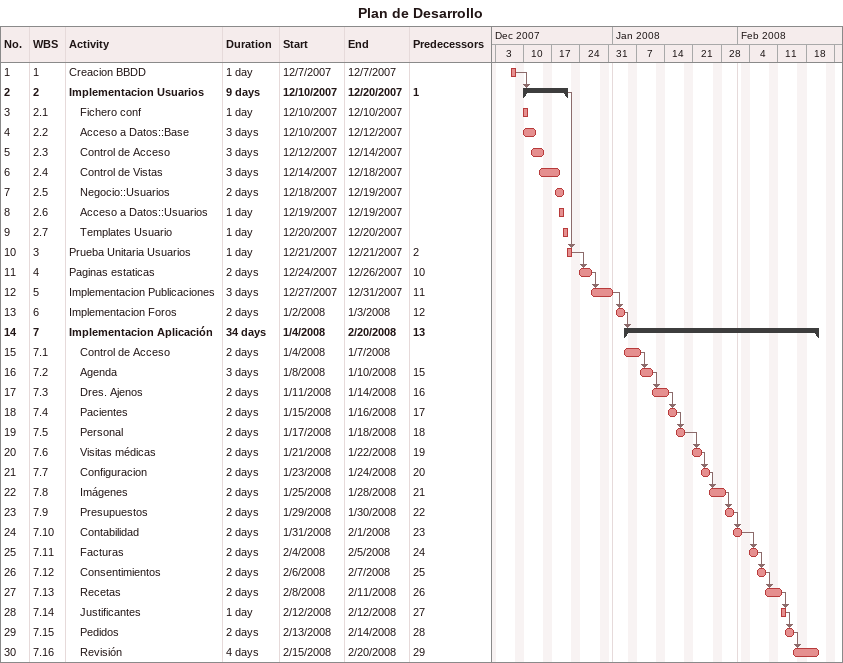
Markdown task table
Plan de Desarrollo

| ID | WBS | Task | Duration | Start | Finish | Predecessors |
|---|---|---|---|---|---|---|
| 1 | 1 | Creacion BBDD | 1d | 2007-12-07 | 2007-12-07 |  |
| 2 | 2 | **Implementacion Usuarios** | 9d | 2007-12-10 | 2007-12-20 | 1 |
| 3 | 2.1 | Fichero conf | 1d | 2007-12-10 | 2007-12-10 |  |
| 4 | 2.2 | Acceso a Datos::Base | 3d | 2007-12-10 | 2007-12-12 |  |
| 5 | 2.3 | Control de Acceso | 3d | 2007-12-12 | 2007-12-14 |  |
| 6 | 2.4 | Control de Vistas | 3d | 2007-12-14 | 2007-12-18 |  |
| 7 | 2.5 | Negocio::Usuarios | 2d | 2007-12-18 | 2007-12-19 |  |
| 8 | 2.6 | Acceso a Datos::Usuarios | 1d | 2007-12-19 | 2007-12-19 |  |
| 9 | 2.7 | Templates Usuario | 1d | 2007-12-20 | 2007-12-20 |  |
| 10 | 3 | Prueba Unitaria Usuarios | 1d | 2007-12-21 | 2007-12-21 | 2 |
| 11 | 4 | Paginas estaticas | 2d | 2007-12-24 | 2007-12-26 | 10 |
| 12 | 5 | Implementacion Publicaciones | 3d | 2007-12-27 | 2007-12-31 | 11 |
| 13 | 6 | Implementacion Foros | 2d | 2008-01-02 | 2008-01-03 | 12 |
| 14 | 7 | **Implementacion Aplicación** | 34d | 2008-01-04 | 2008-02-20 | 13 |
| 15 | 7.1 | Control de Acceso | 2d | 2008-01-04 | 2008-01-07 |  |
| 16 | 7.2 | Agenda | 3d | 2008-01-08 | 2008-01-10 | 15 |
| 17 | 7.3 | Dres. Ajenos | 2d | 2008-01-11 | 2008-01-14 | 16 |
| 18 | 7.4 | Pacientes | 2d | 2008-01-15 | 2008-01-16 | 17 |
| 19 | 7.5 | Personal | 2d | 2008-01-17 | 2008-01-18 | 18 |
| 20 | 7.6 | Visitas médicas | 2d | 2008-01-21 | 2008-01-22 | 19 |
| 21 | 7.7 | Configuracion | 2d | 2008-01-23 | 2008-01-24 | 20 |
| 22 | 7.8 | Imágenes | 2d | 2008-01-25 | 2008-01-28 | 21 |
| 23 | 7.9 | Presupuestos | 2d | 2008-01-29 | 2008-01-30 | 22 |
| 24 | 7.10 | Contabilidad | 2d | 2008-01-31 | 2008-02-01 | 23 |
| 25 | 7.11 | Facturas | 2d | 2008-02-04 | 2008-02-05 | 24 |
| 26 | 7.12 | Consentimientos | 2d | 2008-02-06 | 2008-02-07 | 25 |
| 27 | 7.13 | Recetas | 2d | 2008-02-08 | 2008-02-11 | 26 |
| 28 | 7.14 | Justificantes | 1d | 2008-02-12 | 2008-02-12 | 27 |
| 29 | 7.15 | Pedidos | 2d | 2008-02-13 | 2008-02-14 | 28 |
| 30 | 7.16 | Revisión | 4d | 2008-02-15 | 2008-02-20 | 29 |
